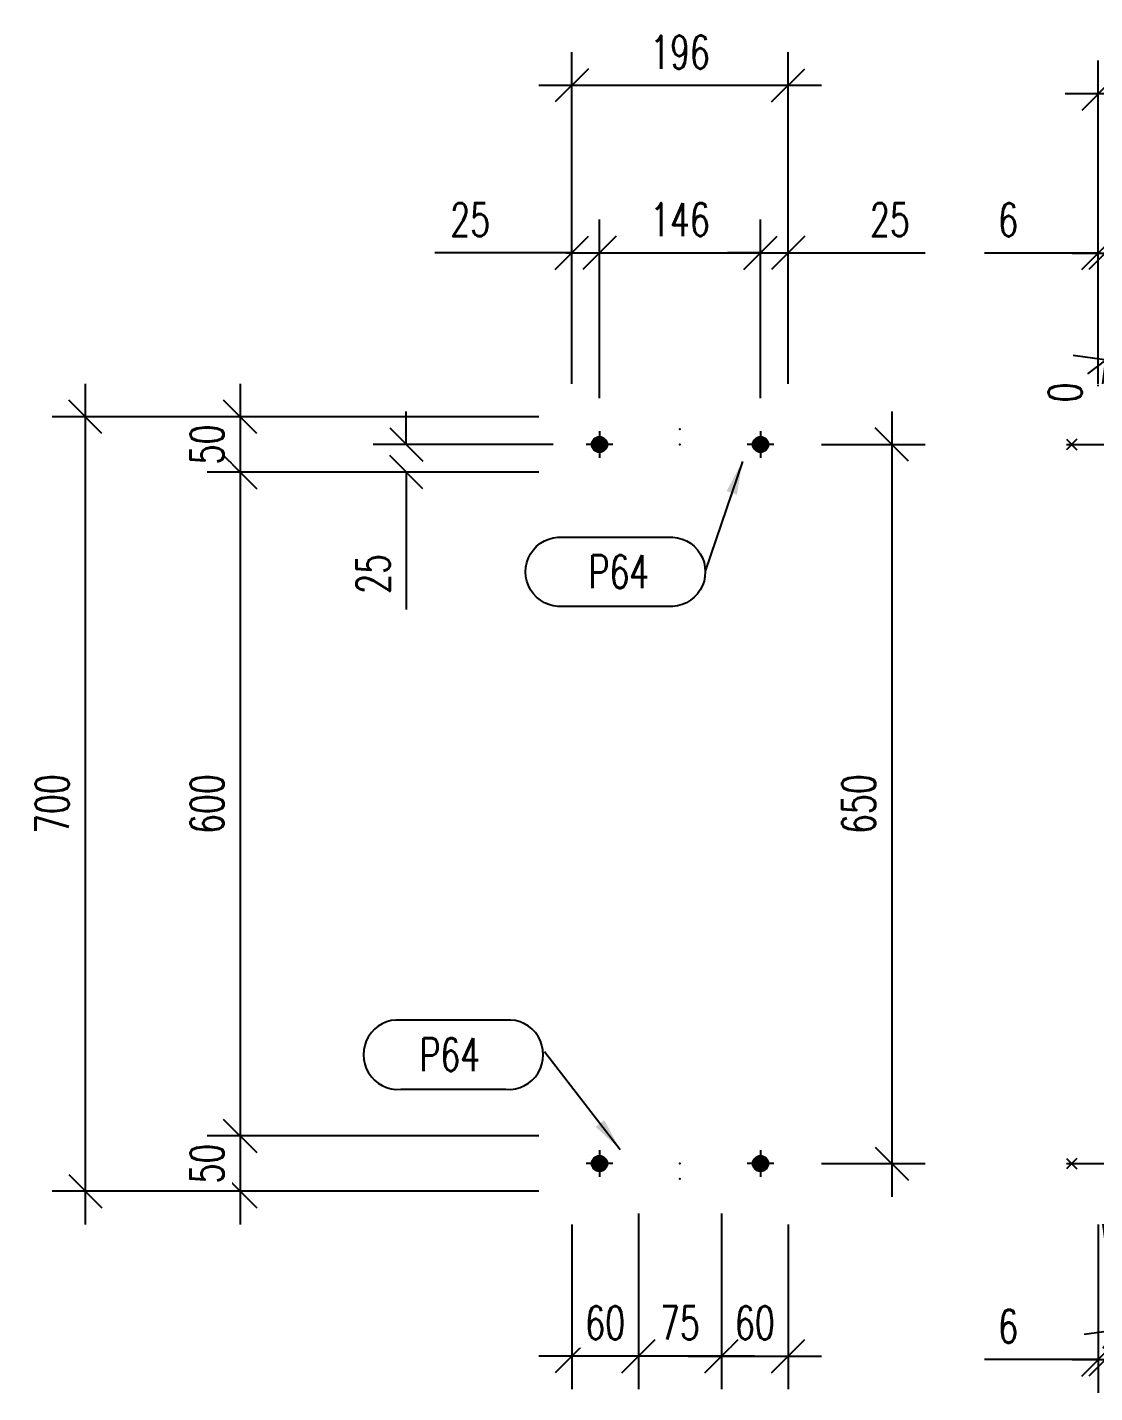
# Model space of a CAD drawing. Extents: x 3158 to 17383, y 1157 to 15497.
# Drawn here: x 3158 to 4124, y 5171 to 6405 of the extents above; entities that cross this region are included whole.
import ezdxf
from ezdxf.enums import TextEntityAlignment as Align

# ---------------------------------------------------------------- set-up
doc = ezdxf.new("R2010")
doc.units = 0
doc.header["$LTSCALE"] = 10
doc.header["$MEASUREMENT"] = 0
doc.layers.get('0').update_dxf_attribs({"linetype": 'CONTINUOUS'})
doc.layers.get('Defpoints').update_dxf_attribs({"linetype": 'CONTINUOUS'})
for name, color, linetype in [('FORIR', 4, 'CONTINUOUS'), ('POS', 3, 'CONTINUOUS'), ('POS_BOX', 6, 'CONTINUOUS')]:
    doc.layers.add(name, color=color, linetype=linetype)
doc.styles.add('POS', font='ROMANS', dxfattribs={"width": 0.7})
doc.styles.add('ROMANS', font='romans.shx', dxfattribs={"width": 0.7})
doc.dimstyles.new('1-15', dxfattribs={"dimscale": 15, "dimtxt": 2, "dimasz": 2, "dimexe": 2, "dimexo": 2, "dimgap": 1, "dimtad": 1, "dimdec": 0, "dimzin": 0, "dimdsep": 46, "dimtxsty": 'ROMANS', "dimblk": 'OBLIQUE', "dimcen": 0, "dimdle": 2, "dimclrd": 1, "dimclre": 1, "dimclrt": 4, "dimadec": 0, "dimazin": 0, "dimtfac": 1, "dimtdec": 0, "dimtofl": 0, "dimtmove": 0, "dimatfit": 3, "dimfxl": 1, "dimtfill": 1, "dimtolj": 1, "dimtzin": 0, "dimarcsym": 0})

# ---------------------------------------------------------------- blocks, each defined once
blk = doc.blocks.new('MS')
at = {"color": 6}
for p, q in [((-4.7, 22.8), (4.7, 32.1)), ((-4.7, 32.1), (4.7, 22.8)), ((-4.7, -22.8), (4.7, -32.1)), ((-4.7, -32.1), (4.7, -22.8))]:
    blk.add_line(p, q, dxfattribs=at)
at = {"color": 3}
blk.add_line((0, -32.1), (0, 32.1), dxfattribs=at)
at = {"flags": 1}
for tag, p, height in [('DIAM', (0, 0), 8.01), ('TOLE', (1.3, -9.7), 5.26), ('AVAN', (1.3, -18.2), 5.26), ('DIET', (1.3, -24.6), 5.26)]:
    blk.add_attdef(tag, p, '', height=height, dxfattribs=at)
blk = doc.blocks.new('tp_rip')
at = {"layer": 'POS_BOX'}
blk.add_line((0.062, 0.004), (0.062, 0.004), dxfattribs=at)
blk.add_lwpolyline([(8.665, 1.916, -1.07812), (8.665, -2.258), (2.323, -2.258, -1.07812), (2.323, 1.916), (8.665, 1.916)], format="xyb", dxfattribs=at)
at = {"style": 'POS', "width": 0.7}
blk.add_attdef('POS_PEZ', text='', height=2, dxfattribs=at).set_placement((5.705, -1.166), align=Align.CENTER)
blk = doc.blocks.new('M12')
for p, q in [((-12, 0), (12, 0)), ((0, 12), (0, -12))]:
    blk.add_line(p, q)
at = {"color": 4, "const_width": 7.01}
blk.add_lwpolyline([(-3.5, 0, 1), (3.5, 0, 1)], format="xyb", close=True, dxfattribs=at)
at = {"color": 4}
blk.add_circle((0, 0), 7, dxfattribs=at)
at = {"flags": 1}
blk.add_attdef('TOLE', (12.4, -6.1), '', height=5.26, dxfattribs=at)
blk = doc.blocks.new('3D_INFOPOS')
blk.add_point((0, 0))
at = {"layer": 'FORIR', "flags": 1}
blk.add_attdef('POS_PEZ', (7.6, -4.3), '', height=5.26, dxfattribs=at)
blk = doc.blocks.new('_OBLIQUE')
at = {"color": 0, "linetype": 'ByBlock'}
blk.add_line((-0.5, -0.5), (0.5, 0.5), dxfattribs=at)
blk = doc.blocks.new('*D28')
at = {"color": 1, "lineweight": -2, "transparency": 16777216}
for p, q in [((3650.9, 6082.9), (3650.9, 6231.2)), ((3675.9, 6069.9), (3675.9, 6231.2)), ((3650.9, 6201.2), (3526.9, 6201.2)), ((3675.9, 6201.2), (3705.9, 6201.2))]:
    blk.add_line(p, q, dxfattribs=at)
at = {"layer": 'Defpoints', "color": 0, "transparency": 16777216}
for p in [(3650.9, 6201.2), (3650.9, 6052.9), (3675.9, 6039.9)]:
    blk.add_point(p, dxfattribs=at)
at = {"color": 1, "lineweight": -2, "transparency": 16777216, "xscale": 30, "yscale": 30, "zscale": 30}
blk.add_blockref('_OBLIQUE', (3650.9, 6201.2), dxfattribs=at)
at = {"color": 1, "lineweight": -2, "transparency": 16777216, "xscale": 30, "yscale": 30, "zscale": 30, "rotation": 180}
blk.add_blockref('_OBLIQUE', (3675.9, 6201.2), dxfattribs=at)
at = {"color": 4, "transparency": 16777216, "insert": (3558.9, 6231.2), "char_height": 30, "attachment_point": 5, "style": 'ROMANS', "bg_fill": 3, "box_fill_scale": 1.25, "bg_fill_color": 256, "bg_fill_true_color": 13158600, "bg_fill_transparency": 0}
blk.add_mtext('\\A1;25', dxfattribs=at)
blk = doc.blocks.new('*D29')
at = {"color": 1, "lineweight": -2, "transparency": 16777216}
for p, q in [((3675.9, 6069.9), (3675.9, 6231.2)), ((3821.6, 6069.9), (3821.6, 6231.2)), ((3645.9, 6201.2), (3851.6, 6201.2))]:
    blk.add_line(p, q, dxfattribs=at)
at = {"layer": 'Defpoints', "color": 0, "transparency": 16777216}
for p in [(3821.6, 6201.2), (3675.9, 6039.9), (3821.6, 6039.9)]:
    blk.add_point(p, dxfattribs=at)
at = {"color": 1, "lineweight": -2, "transparency": 16777216, "xscale": 30, "yscale": 30, "zscale": 30, "rotation": 180}
blk.add_blockref('_OBLIQUE', (3675.9, 6201.2), dxfattribs=at)
at = {"color": 1, "lineweight": -2, "transparency": 16777216, "xscale": 30, "yscale": 30, "zscale": 30}
blk.add_blockref('_OBLIQUE', (3821.6, 6201.2), dxfattribs=at)
at = {"color": 4, "transparency": 16777216, "insert": (3748.7, 6231.2), "char_height": 30, "attachment_point": 5, "style": 'ROMANS', "bg_fill": 3, "box_fill_scale": 1.25, "bg_fill_color": 256, "bg_fill_true_color": 13158600, "bg_fill_transparency": 0}
blk.add_mtext('\\A1;146', dxfattribs=at)
blk = doc.blocks.new('*D30')
at = {"color": 1, "lineweight": -2, "transparency": 16777216}
for p, q in [((3821.6, 6069.9), (3821.6, 6231.2)), ((3846.6, 6082.9), (3846.6, 6231.2)), ((3821.6, 6201.2), (3791.6, 6201.2)), ((3846.6, 6201.2), (3970.6, 6201.2))]:
    blk.add_line(p, q, dxfattribs=at)
at = {"layer": 'Defpoints', "color": 0, "transparency": 16777216}
for p in [(3846.6, 6201.2), (3846.6, 6052.9), (3821.6, 6039.9)]:
    blk.add_point(p, dxfattribs=at)
at = {"color": 1, "lineweight": -2, "transparency": 16777216, "xscale": 30, "yscale": 30, "zscale": 30}
blk.add_blockref('_OBLIQUE', (3821.6, 6201.2), dxfattribs=at)
at = {"color": 1, "lineweight": -2, "transparency": 16777216, "xscale": 30, "yscale": 30, "zscale": 30, "rotation": 180}
blk.add_blockref('_OBLIQUE', (3846.6, 6201.2), dxfattribs=at)
at = {"color": 4, "transparency": 16777216, "insert": (3938.6, 6231.2), "char_height": 30, "attachment_point": 5, "style": 'ROMANS', "bg_fill": 3, "box_fill_scale": 1.25, "bg_fill_color": 256, "bg_fill_true_color": 13158600, "bg_fill_transparency": 0}
blk.add_mtext('\\A1;25', dxfattribs=at)
blk = doc.blocks.new('*D31')
at = {"color": 1, "lineweight": -2, "transparency": 16777216}
for p, q in [((3650.9, 6082.9), (3650.9, 6382.6)), ((3846.6, 6082.9), (3846.6, 6382.6)), ((3620.9, 6352.6), (3876.6, 6352.6))]:
    blk.add_line(p, q, dxfattribs=at)
at = {"layer": 'Defpoints', "color": 0, "transparency": 16777216}
for p in [(3846.6, 6352.6), (3650.9, 6052.9), (3846.6, 6052.9)]:
    blk.add_point(p, dxfattribs=at)
at = {"color": 1, "lineweight": -2, "transparency": 16777216, "xscale": 30, "yscale": 30, "zscale": 30, "rotation": 180}
blk.add_blockref('_OBLIQUE', (3650.9, 6352.6), dxfattribs=at)
at = {"color": 1, "lineweight": -2, "transparency": 16777216, "xscale": 30, "yscale": 30, "zscale": 30}
blk.add_blockref('_OBLIQUE', (3846.6, 6352.6), dxfattribs=at)
at = {"color": 4, "transparency": 16777216, "insert": (3748.7, 6382.6), "char_height": 30, "attachment_point": 5, "style": 'ROMANS', "bg_fill": 3, "box_fill_scale": 1.25, "bg_fill_color": 256, "bg_fill_true_color": 13158600, "bg_fill_transparency": 0}
blk.add_mtext('\\A1;196', dxfattribs=at)
blk = doc.blocks.new('*D32')
at = {"color": 1, "lineweight": -2, "transparency": 16777216}
for p, q in [((3350.9, 5432.9), (3350.9, 5322.9)), ((3620.9, 5402.9), (3320.9, 5402.9)), ((3620.9, 5352.9), (3320.9, 5352.9))]:
    blk.add_line(p, q, dxfattribs=at)
at = {"layer": 'Defpoints', "color": 0, "transparency": 16777216}
for p in [(3650.9, 5402.9), (3350.9, 5352.9), (3650.9, 5352.9)]:
    blk.add_point(p, dxfattribs=at)
at = {"color": 1, "lineweight": -2, "transparency": 16777216, "xscale": 30, "yscale": 30, "zscale": 30}
for p, rotation in [((3350.9, 5402.9), 90), ((3350.9, 5352.9), 270)]:
    blk.add_blockref('_OBLIQUE', p, dxfattribs=dict(at, rotation=rotation))
at = {"color": 4, "transparency": 16777216, "insert": (3320.9, 5377.9), "char_height": 30, "attachment_point": 5, "rotation": 90, "style": 'ROMANS', "bg_fill": 3, "box_fill_scale": 1.25, "bg_fill_color": 256, "bg_fill_true_color": 13158600, "bg_fill_transparency": 0}
blk.add_mtext('\\A1;50', dxfattribs=at)
blk = doc.blocks.new('*D33')
at = {"color": 1, "lineweight": -2, "transparency": 16777216}
for p, q in [((3786.2, 5332.9), (3786.2, 5173.9)), ((3846.6, 5322.9), (3846.6, 5173.9)), ((3756.2, 5203.9), (3876.6, 5203.9))]:
    blk.add_line(p, q, dxfattribs=at)
at = {"layer": 'Defpoints', "color": 0, "transparency": 16777216}
for p in [(3786.2, 5362.9), (3846.6, 5352.9), (3846.6, 5203.9)]:
    blk.add_point(p, dxfattribs=at)
at = {"color": 1, "lineweight": -2, "transparency": 16777216, "xscale": 30, "yscale": 30, "zscale": 30, "rotation": 180}
blk.add_blockref('_OBLIQUE', (3786.2, 5203.9), dxfattribs=at)
at = {"color": 1, "lineweight": -2, "transparency": 16777216, "xscale": 30, "yscale": 30, "zscale": 30}
blk.add_blockref('_OBLIQUE', (3846.6, 5203.9), dxfattribs=at)
at = {"color": 4, "transparency": 16777216, "insert": (3816.4, 5233.9), "char_height": 30, "attachment_point": 5, "style": 'ROMANS', "bg_fill": 3, "box_fill_scale": 1.25, "bg_fill_color": 256, "bg_fill_true_color": 13158600, "bg_fill_transparency": 0}
blk.add_mtext('\\A1;60', dxfattribs=at)
blk = doc.blocks.new('*D34')
at = {"color": 1, "lineweight": -2, "transparency": 16777216}
for p, q in [((3711.2, 5332.9), (3711.2, 5173.9)), ((3786.2, 5332.9), (3786.2, 5173.9)), ((3816.2, 5203.9), (3681.2, 5203.9))]:
    blk.add_line(p, q, dxfattribs=at)
at = {"layer": 'Defpoints', "color": 0, "transparency": 16777216}
for p in [(3711.2, 5362.9), (3786.2, 5362.9), (3711.2, 5203.9)]:
    blk.add_point(p, dxfattribs=at)
at = {"color": 1, "lineweight": -2, "transparency": 16777216, "xscale": 30, "yscale": 30, "zscale": 30, "rotation": 180}
blk.add_blockref('_OBLIQUE', (3711.2, 5203.9), dxfattribs=at)
at = {"color": 1, "lineweight": -2, "transparency": 16777216, "xscale": 30, "yscale": 30, "zscale": 30}
blk.add_blockref('_OBLIQUE', (3786.2, 5203.9), dxfattribs=at)
at = {"color": 4, "transparency": 16777216, "insert": (3748.7, 5233.9), "char_height": 30, "attachment_point": 5, "style": 'ROMANS', "bg_fill": 3, "box_fill_scale": 1.25, "bg_fill_color": 256, "bg_fill_true_color": 13158600, "bg_fill_transparency": 0}
blk.add_mtext('\\A1;75', dxfattribs=at)
blk = doc.blocks.new('*D35')
at = {"color": 1, "lineweight": -2, "transparency": 16777216}
for p, q in [((3711.2, 5332.9), (3711.2, 5173.9)), ((3650.9, 5322.9), (3650.9, 5173.9)), ((3741.2, 5203.9), (3620.9, 5203.9))]:
    blk.add_line(p, q, dxfattribs=at)
at = {"layer": 'Defpoints', "color": 0, "transparency": 16777216}
for p in [(3711.2, 5362.9), (3650.9, 5352.9), (3650.9, 5203.9)]:
    blk.add_point(p, dxfattribs=at)
at = {"color": 1, "lineweight": -2, "transparency": 16777216, "xscale": 30, "yscale": 30, "zscale": 30, "rotation": 180}
blk.add_blockref('_OBLIQUE', (3650.9, 5203.9), dxfattribs=at)
at = {"color": 1, "lineweight": -2, "transparency": 16777216, "xscale": 30, "yscale": 30, "zscale": 30}
blk.add_blockref('_OBLIQUE', (3711.2, 5203.9), dxfattribs=at)
at = {"color": 4, "transparency": 16777216, "insert": (3681, 5233.9), "char_height": 30, "attachment_point": 5, "style": 'ROMANS', "bg_fill": 3, "box_fill_scale": 1.25, "bg_fill_color": 256, "bg_fill_true_color": 13158600, "bg_fill_transparency": 0}
blk.add_mtext('\\A1;60', dxfattribs=at)
blk = doc.blocks.new('*D36')
at = {"color": 1, "lineweight": -2, "transparency": 16777216}
for p, q in [((3501.1, 6027.9), (3501.1, 6057.9)), ((3633.9, 6027.9), (3471.1, 6027.9)), ((3620.9, 6002.9), (3471.1, 6002.9)), ((3501.1, 6002.9), (3501.1, 5878.9))]:
    blk.add_line(p, q, dxfattribs=at)
at = {"layer": 'Defpoints', "color": 0, "transparency": 16777216}
for p in [(3663.9, 6027.9), (3501.1, 6002.9), (3650.9, 6002.9)]:
    blk.add_point(p, dxfattribs=at)
at = {"color": 1, "lineweight": -2, "transparency": 16777216, "xscale": 30, "yscale": 30, "zscale": 30}
for p, rotation in [((3501.1, 6027.9), 270), ((3501.1, 6002.9), 90)]:
    blk.add_blockref('_OBLIQUE', p, dxfattribs=dict(at, rotation=rotation))
at = {"color": 4, "transparency": 16777216, "insert": (3471.1, 5910.9), "char_height": 30, "attachment_point": 5, "rotation": 90, "style": 'ROMANS', "bg_fill": 3, "box_fill_scale": 1.25, "bg_fill_color": 256, "bg_fill_true_color": 13158600, "bg_fill_transparency": 0}
blk.add_mtext('\\A1;25', dxfattribs=at)
blk = doc.blocks.new('*D37')
at = {"color": 1, "lineweight": -2, "transparency": 16777216}
for p, q in [((3350.9, 6082.9), (3350.9, 5972.9)), ((3620.9, 6052.9), (3320.9, 6052.9)), ((3620.9, 6002.9), (3320.9, 6002.9))]:
    blk.add_line(p, q, dxfattribs=at)
at = {"layer": 'Defpoints', "color": 0, "transparency": 16777216}
for p in [(3650.9, 6052.9), (3350.9, 6002.9), (3650.9, 6002.9)]:
    blk.add_point(p, dxfattribs=at)
at = {"color": 1, "lineweight": -2, "transparency": 16777216, "xscale": 30, "yscale": 30, "zscale": 30}
for p, rotation in [((3350.9, 6052.9), 90), ((3350.9, 6002.9), 270)]:
    blk.add_blockref('_OBLIQUE', p, dxfattribs=dict(at, rotation=rotation))
at = {"color": 4, "transparency": 16777216, "insert": (3320.9, 6027.9), "char_height": 30, "attachment_point": 5, "rotation": 90, "style": 'ROMANS', "bg_fill": 3, "box_fill_scale": 1.25, "bg_fill_color": 256, "bg_fill_true_color": 13158600, "bg_fill_transparency": 0}
blk.add_mtext('\\A1;50', dxfattribs=at)
blk = doc.blocks.new('*D45')
at = {"color": 1, "lineweight": -2, "transparency": 16777216}
for p, q in [((4127.1, 6082.9), (4127.1, 6231)), ((4133.5, 6082.9), (4133.5, 6231)), ((4127.1, 6201), (4024.1, 6201)), ((4133.5, 6201), (4163.5, 6201))]:
    blk.add_line(p, q, dxfattribs=at)
at = {"layer": 'Defpoints', "color": 0, "transparency": 16777216}
for p in [(4127.1, 6201), (4127.1, 6052.9), (4133.5, 6052.9)]:
    blk.add_point(p, dxfattribs=at)
at = {"color": 1, "lineweight": -2, "transparency": 16777216, "xscale": 30, "yscale": 30, "zscale": 30}
blk.add_blockref('_OBLIQUE', (4127.1, 6201), dxfattribs=at)
at = {"color": 1, "lineweight": -2, "transparency": 16777216, "xscale": 30, "yscale": 30, "zscale": 30, "rotation": 180}
blk.add_blockref('_OBLIQUE', (4133.5, 6201), dxfattribs=at)
at = {"color": 4, "transparency": 16777216, "insert": (4045.6, 6231), "char_height": 30, "attachment_point": 5, "style": 'ROMANS', "bg_fill": 3, "box_fill_scale": 1.25, "bg_fill_color": 256, "bg_fill_true_color": 13158600, "bg_fill_transparency": 0}
blk.add_mtext('\\A1;6', dxfattribs=at)
blk = doc.blocks.new('*D46')
at = {"color": 1, "lineweight": -2, "transparency": 16777216}
for p, q in [((4133.6, 6082.9), (4133.6, 6231)), ((5393.9, 6082.9), (5393.9, 6231)), ((4103.6, 6201), (5423.9, 6201))]:
    blk.add_line(p, q, dxfattribs=at)
at = {"layer": 'Defpoints', "color": 0, "transparency": 16777216}
for p in [(5393.9, 6201), (4133.6, 6052.9), (5393.9, 6052.9)]:
    blk.add_point(p, dxfattribs=at)
at = {"color": 1, "lineweight": -2, "transparency": 16777216, "xscale": 30, "yscale": 30, "zscale": 30, "rotation": 180}
blk.add_blockref('_OBLIQUE', (4133.6, 6201), dxfattribs=at)
at = {"color": 1, "lineweight": -2, "transparency": 16777216, "xscale": 30, "yscale": 30, "zscale": 30}
blk.add_blockref('_OBLIQUE', (5393.9, 6201), dxfattribs=at)
at = {"color": 4, "transparency": 16777216, "insert": (4763.7, 6231), "char_height": 30, "attachment_point": 5, "style": 'ROMANS', "bg_fill": 3, "box_fill_scale": 1.25, "bg_fill_color": 256, "bg_fill_true_color": 13158600, "bg_fill_transparency": 0}
blk.add_mtext('\\A1;1260', dxfattribs=at)
blk = doc.blocks.new('*D51')
at = {"color": 1, "lineweight": -2, "transparency": 16777216}
for p, q in [((4127.1, 6082.9), (4127.1, 6374.9)), ((9330.5, 6082.9), (9330.5, 6374.9)), ((9360.5, 6344.9), (4097.1, 6344.9))]:
    blk.add_line(p, q, dxfattribs=at)
at = {"layer": 'Defpoints', "color": 0, "transparency": 16777216}
for p in [(4127.1, 6344.9), (4127.1, 6052.9), (9330.5, 6052.9)]:
    blk.add_point(p, dxfattribs=at)
at = {"color": 1, "lineweight": -2, "transparency": 16777216, "xscale": 30, "yscale": 30, "zscale": 30, "rotation": 180}
blk.add_blockref('_OBLIQUE', (4127.1, 6344.9), dxfattribs=at)
at = {"color": 1, "lineweight": -2, "transparency": 16777216, "xscale": 30, "yscale": 30, "zscale": 30}
blk.add_blockref('_OBLIQUE', (9330.5, 6344.9), dxfattribs=at)
at = {"color": 4, "transparency": 16777216, "insert": (6728.8, 6374.9), "char_height": 30, "attachment_point": 5, "style": 'ROMANS', "bg_fill": 3, "box_fill_scale": 1.25, "bg_fill_color": 256, "bg_fill_true_color": 13158600, "bg_fill_transparency": 0}
blk.add_mtext('\\A1;5203', dxfattribs=at)
blk = doc.blocks.new('*D52')
at = {"color": 1, "lineweight": -2, "transparency": 16777216}
for p, q in [((3350.9, 6032.9), (3350.9, 5372.9)), ((3620.9, 6002.9), (3320.9, 6002.9)), ((3620.9, 5402.9), (3320.9, 5402.9))]:
    blk.add_line(p, q, dxfattribs=at)
at = {"layer": 'Defpoints', "color": 0, "transparency": 16777216}
for p in [(3650.9, 6002.9), (3350.9, 5402.9), (3650.9, 5402.9)]:
    blk.add_point(p, dxfattribs=at)
at = {"color": 1, "lineweight": -2, "transparency": 16777216, "xscale": 30, "yscale": 30, "zscale": 30}
for p, rotation in [((3350.9, 6002.9), 90), ((3350.9, 5402.9), 270)]:
    blk.add_blockref('_OBLIQUE', p, dxfattribs=dict(at, rotation=rotation))
at = {"color": 4, "transparency": 16777216, "insert": (3320.9, 5702.9), "char_height": 30, "attachment_point": 5, "rotation": 90, "style": 'ROMANS', "bg_fill": 3, "box_fill_scale": 1.25, "bg_fill_color": 256, "bg_fill_true_color": 13158600, "bg_fill_transparency": 0}
blk.add_mtext('\\A1;600', dxfattribs=at)
blk = doc.blocks.new('*D53')
at = {"color": 1, "lineweight": -2, "transparency": 16777216}
for p, q in [((3210.8, 6082.9), (3210.8, 5322.9)), ((3620.9, 6052.9), (3180.8, 6052.9)), ((3620.9, 5352.9), (3180.8, 5352.9))]:
    blk.add_line(p, q, dxfattribs=at)
at = {"layer": 'Defpoints', "color": 0, "transparency": 16777216}
for p in [(3650.9, 6052.9), (3210.8, 5352.9), (3650.9, 5352.9)]:
    blk.add_point(p, dxfattribs=at)
at = {"color": 1, "lineweight": -2, "transparency": 16777216, "xscale": 30, "yscale": 30, "zscale": 30}
for p, rotation in [((3210.8, 6052.9), 90), ((3210.8, 5352.9), 270)]:
    blk.add_blockref('_OBLIQUE', p, dxfattribs=dict(at, rotation=rotation))
at = {"color": 4, "transparency": 16777216, "insert": (3180.8, 5702.9), "char_height": 30, "attachment_point": 5, "rotation": 90, "style": 'ROMANS', "bg_fill": 3, "box_fill_scale": 1.25, "bg_fill_color": 256, "bg_fill_true_color": 13158600, "bg_fill_transparency": 0}
blk.add_mtext('\\A1;700', dxfattribs=at)
blk = doc.blocks.new('*D55')
at = {"color": 1, "lineweight": -2, "transparency": 16777216}
for p, q in [((4127.1, 5322.9), (4127.1, 5170.8)), ((4133.6, 5322.9), (4133.6, 5170.8)), ((4127.1, 5200.8), (4024.1, 5200.8)), ((4133.6, 5200.8), (4163.6, 5200.8))]:
    blk.add_line(p, q, dxfattribs=at)
at = {"layer": 'Defpoints', "color": 0, "transparency": 16777216}
for p in [(4127.1, 5352.9), (4133.6, 5352.9), (4127.1, 5200.8)]:
    blk.add_point(p, dxfattribs=at)
at = {"color": 1, "lineweight": -2, "transparency": 16777216, "xscale": 30, "yscale": 30, "zscale": 30}
blk.add_blockref('_OBLIQUE', (4127.1, 5200.8), dxfattribs=at)
at = {"color": 1, "lineweight": -2, "transparency": 16777216, "xscale": 30, "yscale": 30, "zscale": 30, "rotation": 180}
blk.add_blockref('_OBLIQUE', (4133.6, 5200.8), dxfattribs=at)
at = {"color": 4, "transparency": 16777216, "insert": (4045.6, 5230.8), "char_height": 30, "attachment_point": 5, "style": 'ROMANS', "bg_fill": 3, "box_fill_scale": 1.25, "bg_fill_color": 256, "bg_fill_true_color": 13158600, "bg_fill_transparency": 0}
blk.add_mtext('\\A1;6', dxfattribs=at)
blk = doc.blocks.new('*D56')
at = {"color": 1, "lineweight": -2, "transparency": 16777216}
for p, q in [((4133.6, 5322.9), (4133.6, 5170.8)), ((4743.7, 5322.8), (4743.7, 5170.8)), ((4103.6, 5200.8), (4773.7, 5200.8))]:
    blk.add_line(p, q, dxfattribs=at)
at = {"layer": 'Defpoints', "color": 0, "transparency": 16777216}
for p in [(4133.6, 5352.9), (4743.7, 5352.8), (4743.7, 5200.8)]:
    blk.add_point(p, dxfattribs=at)
at = {"color": 1, "lineweight": -2, "transparency": 16777216, "xscale": 30, "yscale": 30, "zscale": 30, "rotation": 180}
blk.add_blockref('_OBLIQUE', (4133.6, 5200.8), dxfattribs=at)
at = {"color": 1, "lineweight": -2, "transparency": 16777216, "xscale": 30, "yscale": 30, "zscale": 30}
blk.add_blockref('_OBLIQUE', (4743.7, 5200.8), dxfattribs=at)
at = {"color": 4, "transparency": 16777216, "insert": (4438.6, 5230.8), "char_height": 30, "attachment_point": 5, "style": 'ROMANS', "bg_fill": 3, "box_fill_scale": 1.25, "bg_fill_color": 256, "bg_fill_true_color": 13158600, "bg_fill_transparency": 0}
blk.add_mtext('\\A1;610', dxfattribs=at)
blk = doc.blocks.new('*D96')
at = {"layer": 'Defpoints', "color": 0, "transparency": 16777216}
for p in [(4127.1, 6052.9), (4127.1, 6052.9), (4127.1, 6050.6)]:
    blk.add_point(p, dxfattribs=at)
at = {"layer": 'POS', "color": 1, "lineweight": -2, "transparency": 16777216}
blk.add_line((4127.1, 6080.6), (4127.1, 6081.9), dxfattribs=at)
at = {"layer": 'POS', "color": 4, "transparency": 16777216, "insert": (4097.1, 6074.9), "char_height": 30, "attachment_point": 5, "rotation": 90, "style": 'ROMANS', "bg_fill": 3, "box_fill_scale": 1.25, "bg_fill_color": 256, "bg_fill_true_color": 13158600, "bg_fill_transparency": 0}
blk.add_mtext('\\A1;0', dxfattribs=at)
blk = doc.blocks.new('*D116')
at = {"layer": 'Defpoints', "color": 0, "transparency": 16777216}
for p in [(4127.1, 6052.9), (9337.5, 5404.5), (9330.5, 5352.8)]:
    blk.add_point(p, dxfattribs=at)
at = {"layer": 'POS', "color": 1, "lineweight": -2, "transparency": 16777216}
for p, q in [((4131.1, 6082.7), (4138.1, 6134.4)), ((4104.4, 6108.6), (9367.2, 5400.5)), ((9334.5, 5382.5), (9341.5, 5434.2))]:
    blk.add_line(p, q, dxfattribs=at)
at = {"layer": 'POS', "color": 1, "lineweight": -2, "transparency": 16777216, "xscale": 30, "yscale": 30, "zscale": 30}
for p, rotation in [((4134.1, 6104.6), 172.3366119729173), ((9337.5, 5404.5), 352.3366119729173)]:
    blk.add_blockref('_OBLIQUE', p, dxfattribs=dict(at, rotation=rotation))
at = {"layer": 'POS', "color": 4, "transparency": 16777216, "insert": (6739.8, 5784.3), "char_height": 30, "attachment_point": 5, "rotation": 352.3366, "style": 'ROMANS', "bg_fill": 3, "box_fill_scale": 1.25, "bg_fill_color": 256, "bg_fill_true_color": 13158600, "bg_fill_transparency": 0}
blk.add_mtext('\\A1;5250', dxfattribs=at)
blk = doc.blocks.new('*D117')
at = {"layer": 'Defpoints', "color": 0, "transparency": 16777216}
for p in [(9330.5, 6052.9), (9347.4, 5927.7), (4127.1, 5352.9)]:
    blk.add_point(p, dxfattribs=at)
at = {"layer": 'POS', "color": 1, "lineweight": -2, "transparency": 16777216}
for p, q in [((9334.5, 6023.2), (9351.4, 5898)), ((4114.3, 5223.7), (9377.1, 5931.7)), ((4131.1, 5323.2), (4148, 5198))]:
    blk.add_line(p, q, dxfattribs=at)
at = {"layer": 'POS', "color": 1, "lineweight": -2, "transparency": 16777216, "xscale": 30, "yscale": 30, "zscale": 30}
for p, rotation in [((9347.4, 5927.7), 7.661854155129999), ((4144, 5227.7), 187.66185415513)]:
    blk.add_blockref('_OBLIQUE', p, dxfattribs=dict(at, rotation=rotation))
at = {"layer": 'POS', "color": 4, "transparency": 16777216, "insert": (6741.7, 5607.4), "char_height": 30, "attachment_point": 5, "rotation": 7.6619, "style": 'ROMANS', "bg_fill": 3, "box_fill_scale": 1.25, "bg_fill_color": 256, "bg_fill_true_color": 13158600, "bg_fill_transparency": 0}
blk.add_mtext('\\A1;5250', dxfattribs=at)
blk = doc.blocks.new('*D122')
at = {"color": 1, "lineweight": -2, "transparency": 16777216}
for p, q in [((3940.4, 6057.9), (3940.4, 5347.9)), ((3876.6, 6027.9), (3970.4, 6027.9)), ((3876.6, 5377.9), (3970.4, 5377.9))]:
    blk.add_line(p, q, dxfattribs=at)
at = {"layer": 'Defpoints', "color": 0, "transparency": 16777216}
for p in [(3846.6, 6027.9), (3846.6, 5377.9), (3940.4, 5377.9)]:
    blk.add_point(p, dxfattribs=at)
at = {"color": 1, "lineweight": -2, "transparency": 16777216, "xscale": 30, "yscale": 30, "zscale": 30}
for p, rotation in [((3940.4, 6027.9), 90), ((3940.4, 5377.9), 270)]:
    blk.add_blockref('_OBLIQUE', p, dxfattribs=dict(at, rotation=rotation))
at = {"color": 4, "transparency": 16777216, "insert": (3910.4, 5702.9), "char_height": 30, "attachment_point": 5, "rotation": 90, "style": 'ROMANS', "bg_fill": 3, "box_fill_scale": 1.25, "bg_fill_color": 256, "bg_fill_true_color": 13158600, "bg_fill_transparency": 0}
blk.add_mtext('\\A1;650', dxfattribs=at)

msp = doc.modelspace()

# ---------------------------------------------------------------- block references
for name, p, rotation in [('M12', (3675.86964, 6027.92869), 270), ('3D_INFOPOS', (3748.71994, 6041.77047), 327.2957795130823), ('M12', (3821.56964, 6027.92869), 270), ('3D_INFOPOS', (3748.71905, 6027.92869), 327.2957795130823), ('MS', (4130.34351, 6027.92869), 270), ('M12', (3675.86964, 5377.92869), 270), ('M12', (3821.56964, 5377.92869), 270), ('MS', (4130.34351, 5377.92869), 270), ('3D_INFOPOS', (3748.71961, 5377.92869), 327.2957795130823), ('3D_INFOPOS', (3748.71599, 5364.08691), 327.2957795130823)]:
    msp.add_blockref(name, p, dxfattribs=dict(rotation=rotation))
at = {"xscale": 15, "yscale": 15, "zscale": 15}
msp.add_blockref('tp_rip', (3607.8726, 5915.43152), dxfattribs=at).add_auto_attribs({'POS_PEZ': 'P64'})
ref = msp.add_blockref('tp_rip', (3626.10348, 5478.92005), dxfattribs=dict(xscale=-15, yscale=15, zscale=15))
ref.add_attrib('POS_PEZ', 'P64', dxfattribs={"height": 30, "style": 'POS', "width": 0.7}).set_placement((3540.53096, 5461.42454), align=Align.CENTER)

# ---------------------------------------------------------------- dimensions: what is measured, and where the dimension line sits
for base, p1, p2, picture, middle in [((4127.14351, 6201.03886), (4133.54352, 6052.92869), (4127.14351, 6052.92869), '*D45', (4045.64351, 6231.03886)), ((4127.14351, 5200.81317), (4133.56852, 5352.92869), (4127.14351, 5352.92869), '*D55', (4045.64351, 5230.81317))]:
    dim = msp.add_linear_dim(base=base, p1=p1, p2=p2, dimstyle='1-15')
    dim.commit()
    dim.dimension.update_dxf_attribs({"geometry": picture, "text_midpoint": middle})
dim = msp.add_linear_dim(base=(3350.86964, 5352.92869), p1=(3650.86964, 5402.92869), p2=(3650.86964, 5352.92869), angle=90, dimstyle='1-15')
dim.commit()
dim.dimension.update_dxf_attribs({"geometry": '*D32', "text_midpoint": (3350.86964, 5377.92869), "dimtype": 160})

# ---------------------------------------------------------------- leaders
msp.add_leader([(3805.14281, 6012.60208), (3771.58416, 5913.48168)], dimstyle='1-15', override={"dimgap": 1, "dimtad": 0})

# ---------------------------------------------------------------- next in the draw order: dimensions: what is measured, and where the dimension line sits
for base, p1, p2, picture, middle in [((3650.86964, 6201.21051), (3675.86964, 6039.92869), (3650.86964, 6052.92869), '*D28', (3558.86964, 6231.21051)), ((5393.86856, 6201.03886), (4133.56852, 6052.92869), (5393.86856, 6052.92869), '*D46', (4763.71854, 6231.03886)), ((4743.72219, 5200.81317), (4133.56852, 5352.92869), (4743.72219, 5352.77112), '*D56', (4438.64535, 5230.81317))]:
    dim = msp.add_linear_dim(base=base, p1=p1, p2=p2, dimstyle='1-15')
    dim.commit()
    dim.dimension.update_dxf_attribs({"geometry": picture, "text_midpoint": middle})
dim = msp.add_linear_dim(base=(3846.56964, 5203.9251), p1=(3786.21964, 5362.92869), p2=(3846.56964, 5352.92869), dimstyle='1-15')
dim.commit()
dim.dimension.update_dxf_attribs({"geometry": '*D33', "text_midpoint": (3816.39464, 5203.9251), "dimtype": 160})

# ---------------------------------------------------------------- next in the draw order: leaders
msp.add_leader([(3694.69838, 5390.45895), (3626.10348, 5478.92005)], dimstyle='1-15', override={"dimgap": 1, "dimtad": 0})

# ---------------------------------------------------------------- next in the draw order: dimensions: what is measured, and where the dimension line sits
for base, p1, p2, picture, middle in [((4127.14351, 6344.90869), (9330.54351, 6052.92869), (4127.14351, 6052.92869), '*D51', (6728.84351, 6374.90869)), ((3821.56964, 6201.21051), (3675.86964, 6039.92869), (3821.56964, 6039.92869), '*D29', (3748.71964, 6231.21051)), ((3711.2193, 5203.9251), (3786.21964, 5362.92869), (3711.2193, 5362.92869), '*D34', (3748.71947, 5233.9251))]:
    dim = msp.add_linear_dim(base=base, p1=p1, p2=p2, dimstyle='1-15')
    dim.commit()
    dim.dimension.update_dxf_attribs({"geometry": picture, "text_midpoint": middle})

# ---------------------------------------------------------------- next in the draw order: dimensions: what is measured, and where the dimension line sits
dim = msp.add_linear_dim(base=(3846.56964, 6201.21051), p1=(3821.56964, 6039.92869), p2=(3846.56964, 6052.92869), dimstyle='1-15')
dim.commit()
dim.dimension.update_dxf_attribs({"geometry": '*D30', "text_midpoint": (3938.56964, 6231.21051)})
dim = msp.add_linear_dim(base=(3650.86964, 5203.9251), p1=(3711.2193, 5362.92869), p2=(3650.86964, 5352.92869), dimstyle='1-15')
dim.commit()
dim.dimension.update_dxf_attribs({"geometry": '*D35', "text_midpoint": (3681.04447, 5203.9251), "dimtype": 160})
at = {"layer": 'POS'}
dim = msp.add_ordinate_dim(feature_location=(4127.1435148284, 6050.6371334853), offset=(0, 2.29155881), dtype=1, origin=(4127.1435148284, 6052.9286922953), dimstyle='1-15', dxfattribs=at)
dim.commit()
dim.dimension.update_dxf_attribs({"geometry": '*D96', "text_midpoint": (4097.1435148284, 6074.9286922953)})

# ---------------------------------------------------------------- next in the draw order: dimensions: what is measured, and where the dimension line sits
dim = msp.add_linear_dim(base=(3846.56964, 6352.55194), p1=(3650.86964, 6052.92869), p2=(3846.56964, 6052.92869), dimstyle='1-15')
dim.commit()
dim.dimension.update_dxf_attribs({"geometry": '*D31', "text_midpoint": (3748.71964, 6382.55194)})
dim = msp.add_aligned_dim(p1=(4127.14351, 6052.92869), p2=(9330.54351, 5352.78687), distance=52.16828, dimstyle='1-15', dxfattribs=at)
dim.commit()
dim.dimension.update_dxf_attribs({"geometry": '*D116', "text_midpoint": (6739.80089, 5784.29218)})

# ---------------------------------------------------------------- next in the draw order: dimensions: what is measured, and where the dimension line sits
for base, p1, p2, picture, middle in [((3501.12488, 6002.92869), (3663.86964, 6027.92869), (3650.86964, 6002.92869), '*D36', (3471.12488, 5910.92869)), ((3940.36079, 5377.92869), (3846.56964, 6027.92869), (3846.56964, 5377.92869), '*D122', (3910.36079, 5702.92869))]:
    dim = msp.add_linear_dim(base=base, p1=p1, p2=p2, angle=90, dimstyle='1-15')
    dim.commit()
    dim.dimension.update_dxf_attribs({"geometry": picture, "text_midpoint": middle})
dim = msp.add_aligned_dim(p1=(4127.14351, 5352.92869), p2=(9330.54351, 6052.92869), distance=-126.36662, dimstyle='1-15', dxfattribs=at)
dim.commit()
dim.dimension.update_dxf_attribs({"geometry": '*D117', "text_midpoint": (6741.69173, 5607.42242)})

# ---------------------------------------------------------------- next in the draw order: dimensions: what is measured, and where the dimension line sits
dim = msp.add_linear_dim(base=(3350.86964, 6002.92869), p1=(3650.86964, 6052.92869), p2=(3650.86964, 6002.92869), angle=90, dimstyle='1-15')
dim.commit()
dim.dimension.update_dxf_attribs({"geometry": '*D37', "text_midpoint": (3350.86964, 6027.92869), "dimtype": 160})

# ---------------------------------------------------------------- next in the draw order: dimensions: what is measured, and where the dimension line sits
dim = msp.add_linear_dim(base=(3350.86964, 5402.92869), p1=(3650.86964, 6002.92869), p2=(3650.86964, 5402.92869), angle=90, dimstyle='1-15')
dim.commit()
dim.dimension.update_dxf_attribs({"geometry": '*D52', "text_midpoint": (3320.86964, 5702.92869)})

# ---------------------------------------------------------------- next in the draw order: dimensions: what is measured, and where the dimension line sits
dim = msp.add_linear_dim(base=(3210.80895, 5352.92869), p1=(3650.86964, 6052.92869), p2=(3650.86964, 5352.92869), angle=90, dimstyle='1-15')
dim.commit()
dim.dimension.update_dxf_attribs({"geometry": '*D53', "text_midpoint": (3180.80895, 5702.92869)})

doc.saveas('drawing.dxf')
